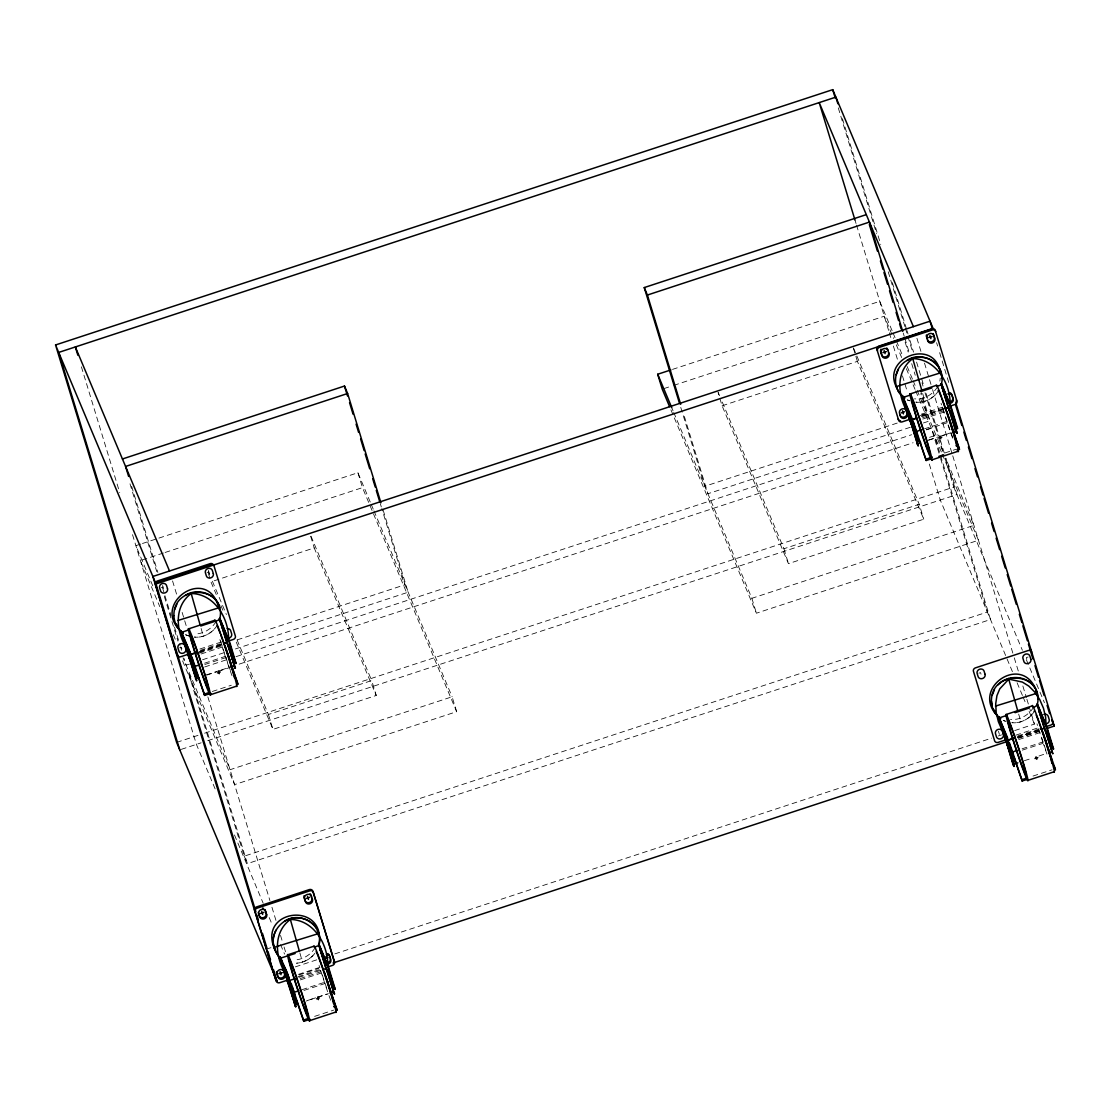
<?xml version="1.0" encoding="UTF-8"?>
<svg xmlns="http://www.w3.org/2000/svg" width="1111" height="1111" viewBox="0 0 1111 1111"><rect width="100%" height="100%" fill="white"/><g stroke="black" fill="none" stroke-linecap="round" stroke-linejoin="round"><path stroke-width="0.75" stroke-dasharray="5 3.75" d="M939.878 381.101L940.253 378.143M216.034 621.618C211.826 628.729 204.202 633.423 195.967 633.978M213.756 629.826C208.646 634.728 201.508 637.964 194.342 637.061C203.563 638.145 212.756 632.784 217.423 624.938M315.205 947.544C310.997 954.655 303.372 959.362 295.123 959.918M312.927 955.766L308.122 959.612L302.511 962.168L296.47 963.223C304.136 962.64 311.58 958.696 315.677 952.085M937.601 386.711C932.921 394.572 923.741 399.918 914.506 398.835M935.337 394.919C930.199 399.835 923.033 403.071 915.853 402.14C925.102 403.251 934.309 397.905 938.989 390.017M1033.563 707.235C1028.897 715.095 1019.717 720.442 1010.482 719.359M1031.3 715.442C1026.189 720.345 1019.037 723.58 1011.871 722.678C1020.509 723.65 1029.425 719.081 1034.049 711.776M140.805 544.043L135.875 545.668L153.915 588.566M142.458 543.501L157.262 538.641M158.901 538.099L357.923 472.73L370.616 502.922M672.502 369.394L879.745 301.317L892.439 331.509M163.442 553.014L140.417 560.569L159.79 606.648M165.095 552.473L362.464 487.632L456.649 711.679L234.602 784.616L181.829 659.087M663.878 388.614L672.099 385.92M673.752 385.378L884.287 316.218L893.633 338.466M161.303 587.566L163.039 586.997M207.104 572.526L208.84 571.957M722.094 405.793L857.4 361.353L923.755 519.198L788.449 563.652L722.094 405.793L718.053 392.544M236.268 642.13L272.959 729.385L376.24 695.458L314.219 547.917L210.937 581.845L216.27 594.538M179.649 647.81L181.385 647.241L181.857 648.796M199.869 649.018L221.297 641.991M200.397 650.268L220.172 643.769M921.436 414.111L942.864 407.07M199.716 651.421L220.395 644.63M199.786 651.574L222.047 644.255M199.411 652.296L222.436 644.727M237.24 639.867L405.015 584.747L381.809 508.574M897.23 423.069L704.791 486.285L680.071 405.14M920.255 415.5L926.838 413.334L920.783 393.461M921.963 415.361L943.378 408.32M199.355 653.171L221.561 645.88M922.88 416L943.558 409.209M921.352 416.667L943.614 409.348M201.188 653.962L221.811 647.199M922.505 417.75L943.128 410.973M922.755 419.055L944.961 411.764M189.398 664.086L186.106 665.156L184.093 658.531M202.549 659.753L223.936 652.726M235.449 648.949L408.154 592.219L382.434 507.769M910.242 427.291L707.929 493.742L683.709 414.264M923.394 422.972L929.976 420.805L921.394 392.655M204.563 663.198L225.186 656.42M204.813 664.517L227.019 657.212M924.546 428.804L946.753 421.513M926.38 429.61L946.989 422.833M204.716 666.947L226.144 659.906M236.032 656.657L911.603 434.734M926.435 429.86L931.379 428.249L939.448 454.732M206.215 674.946L219.395 670.613M221.047 670.072L229.283 667.378M239.171 664.128L913.089 442.747M929.574 437.331L934.518 435.706L940.059 453.927M206.868 675.057L216.631 671.849M218.228 671.433L229.644 667.572M928.435 440.137L938.198 436.929M939.823 436.401L951.21 432.665M928.657 440.178L936.615 437.567M942.975 435.484L950.933 432.873M212.284 691.486L231.324 685.237M944.961 452.927L956.057 449.288M176.621 742.384L198.022 735.357M204.605 733.191L953.793 487.09L1022.384 650.282M237.074 639.922L268.418 714.484L371.699 680.557L376.24 695.458M722.247 402.057L783.908 548.737L919.214 504.297L923.755 519.198M181.274 749.356L201.16 742.815M207.743 740.662L956.932 494.562L945.836 458.121M456.649 711.679L452.108 696.778L230.06 769.715L182.968 657.698M673.724 412.389L751.869 598.301L973.93 525.364L945.864 458.621M670.919 409.82L756.41 613.203L978.458 540.265L942.392 454.455M940.573 455.579L990.512 619.521L247.378 863.636L191.384 679.821L188.245 672.349L244.239 856.164L987.36 612.05L939.948 456.399M978.833 673.197L980.569 672.627L981.041 674.169M1028.106 657.004L1026.37 657.573L1026.842 659.129M266.404 949.155L270.945 947.669M295.332 966.876L316.732 959.835M334.842 953.891L991.651 738.135M998.247 735.968L1001.539 734.885M1014.704 730.566L1034.452 724.08L1029.911 709.165M1015.76 735.176L1038.827 727.608M1017.926 735.885L1039.354 728.844M1017.259 737.051L1039.521 729.733M1017.315 737.19L1037.993 730.399M298.484 974.333L319.885 967.306M1018.023 737.968L1039.424 730.941M1018.481 738.273L1039.091 731.496M299.04 974.958L318.815 968.459M1018.731 739.579L1040.924 732.288M297.915 976.736L320.982 969.167M298.887 977.361L321.218 970.181M300.109 978.583L320.732 971.806M300.359 979.902L320.968 973.125M1022.092 748.814L1042.715 742.037M1022.342 750.133L1042.965 743.356M302.136 989.651L324.343 982.36M303.97 990.443L324.593 983.666M1024.398 760.674L1032.577 758.091M1038.952 756.008L1047.187 753.189M307.65 1000.442L315.788 997.775L306.261 1001.025M317.427 997.234L327.189 994.026M317.399 997.359L328.523 993.706M1032.994 776.061L1052.034 769.812M314.621 1016.371L333.661 1010.121M910.076 400.904L907.256 399.904L910.02 400.89M185.69 634.812L189.912 636.311M185.634 634.784L189.856 636.297M893.105 333.092L895.772 339.452M896.438 341.035L902.451 355.339M907.131 366.463L912.478 379.17M913.145 380.767L916.478 388.711M917.144 390.294L943.197 452.274M896.313 344.827L901.646 357.534M906.326 368.658L915.006 389.308M915.672 390.905L941.725 452.871M1026.397 659.809L1044.437 702.707M1012.413 671.641L940.281 500.033L928.671 461.94M1017.093 682.765L1022.439 695.472M1023.106 697.055L1026.439 705.013M1029.119 711.359L1034.452 724.08M853.526 348.049L856.206 354.423M856.873 356.02L919.214 504.297M718.22 392.489L719.567 395.669M671.724 407.626L673.058 410.806M371.282 504.505L373.282 509.269M373.963 510.866L452.108 696.778M311.011 536.182L371.699 680.557M208.396 571.707L209.729 574.873M212.395 581.22L226.394 614.536M220.936 605.648L222.936 610.397M173.274 634.659L175.955 641.005M244.239 856.164L247.378 863.636M215.117 788.879L196.411 744.384L132.348 534.072M234.477 834.958L263.196 903.285M269.209 917.575L272.556 925.519M280.569 944.6L284.583 954.127M936.601 342.702L937.615 346.021M939.628 352.645L948.711 382.448M916.922 338.244L920.963 351.493M924.491 363.075L929.032 377.99M929.532 379.643L932.06 387.92M932.56 389.572L952.238 454.163M952.738 455.816L1013.774 656.184M1014.274 657.837L1018.815 672.738M1022.856 685.987L1026.383 697.583M1026.883 699.236L1029.411 707.513M842.416 118.655L880.759 244.517M892.355 282.597L906.493 328.967M906.993 330.62L908.006 333.925M910.02 340.549L913.548 352.145M916.575 362.089L924.144 386.92M926.157 393.544L939.781 438.262M940.281 439.914L945.322 456.468M838.277 107.878L876.607 233.727M888.217 271.82L904.854 326.467M905.368 328.12L907.381 334.744M907.881 336.397L912.423 351.298M922.005 382.767L923.019 386.072M925.032 392.697L938.156 435.762M938.656 437.415L943.197 452.316M945.211 458.94L953.793 487.09M903.243 333.036L904.243 336.355M904.757 338.008L909.298 352.909M905.146 342.132L908.173 352.062M911.7 363.658L915.228 375.254M855.026 220.172L856.039 223.492M856.539 225.144L888.828 331.12M889.328 332.772L891.341 339.397M893.369 346.021L897.91 360.936M902.438 375.837L907.493 392.391M998.456 731.302L999.4 734.413M853.359 348.104L855.373 354.728M855.887 356.381L857.4 361.353M783.908 548.737L788.449 563.652M751.869 598.301L756.41 613.203M380.295 503.616L381.309 506.922M357.923 472.73L362.464 487.632M310.677 536.321L314.219 547.917M268.418 714.484L272.959 729.385M208.368 570.401L209.312 573.512M208.41 573.568L209.923 578.539M172.552 580.942L176.593 594.191M182.135 612.411L186.176 625.66M207.868 696.889L269.931 900.618M271.945 907.243L276.486 922.158M280.527 935.406L282.541 942.031M284.055 946.989L286.069 953.585M162.567 585.455L163.511 588.552M131.626 486.312L157.859 572.429M162.4 587.33L164.414 593.954M164.914 595.607L170.969 615.48M174.496 627.076L180.051 645.283M180.551 646.949L181.565 650.254M130.001 483.813L156.734 571.582M164.303 596.426L177.927 641.13M81.395 366.824L119.738 492.673M1018.676 714.109L1020.884 721.858M922.699 393.572L924.907 401.335M299.859 952.863L302.511 962.168M201.133 628.479L203.341 636.242M1045.895 750.244A29.164 1.222 71.8 0 1 1043.521 743.315M1043.048 741.884A29.164 1.222 71.8 0 1 1040.674 734.649M1046.965 754.133A35.094 1.472 71.8 0 1 1043.562 744.231M1043.076 742.759A35.094 1.472 71.8 0 1 1041.09 736.76M1040.146 733.802A35.094 1.472 71.8 0 1 1037.021 723.858M326.578 987.846A29.164 1.222 71.8 0 1 322.301 974.958M330.675 1000.275A35.094 1.472 71.8 0 1 328.592 994.442M327.648 991.734A35.094 1.472 71.8 0 1 319.065 965.515M230.38 670.308A29.164 1.222 71.8 0 1 223.144 649.018M222.061 645.63A29.164 1.222 71.8 0 1 220.547 640.755M232.005 675.669A35.094 1.472 71.8 0 1 229.963 670.03M228.963 667.183A35.094 1.472 71.8 0 1 219.895 639.575M952.905 437.998A29.164 1.222 71.8 0 1 950.377 431.012M949.919 429.721A29.164 1.222 71.8 0 1 947.544 422.791M947.072 421.361A29.164 1.222 71.8 0 1 944.711 414.111M944.156 412.417A29.164 1.222 71.8 0 1 942.114 405.848M952.571 438.04A35.094 1.472 71.8 0 1 947.6 423.708M947.1 422.236A35.094 1.472 71.8 0 1 944.642 414.736M944.169 413.278A35.094 1.472 71.8 0 1 941.059 403.335M1006.038 721.428L1003.219 720.428L1005.983 721.414"/><path stroke-width="1.5" d="M173.871 615.661C173.455 582.706 227.658 585.636 219.7 619.327L219.853 618.563L228.588 640.45C229.269 618.883 214.881 593.968 191.273 593.496C172.219 607.245 176.316 635.7 189.509 652.143M318.579 944.642L318.871 945.267C326.898 900.396 256.544 908.909 274.861 949.502M318.871 945.267C324.759 926.074 300.512 910.09 284.541 921.297C277.653 925.699 273.139 933.365 273.042 941.572C274.611 955.182 286.235 964.806 288.86 978.485L296.206 1002.205L287.305 981.166L280.375 957.057M896.188 374.824C894.063 383.378 897.16 393.363 904.785 398.182L898.66 391.989L896.285 386.6L941.184 372.657C935.365 350.479 900.743 353.159 896.188 374.824L898.466 369.213M906.923 360.464C922.894 349.243 947.155 365.227 941.267 384.42L941.378 383.531L950.891 406.293L957.668 428.54L949.225 409.765M991.415 701.277C990.984 668.322 1045.201 671.252 1037.243 704.943L1037.382 704.18L1046.118 726.066L1045.632 717.192L1043.451 708.179L1039.757 699.611L1034.772 692.084L1028.842 686.112L1022.37 682.085L1008.802 679.113L999.775 688.834L996.928 695.653L995.706 703.777L996.192 712.651L998.372 721.664L1002.066 730.233L1007.219 738.176L1014.579 761.896L1005.677 740.843L998.331 717.012L994.609 712.47L992.248 707.11L991.415 701.277L992.248 707.11M219.367 618.591L228.88 641.339L235.657 663.586L226.755 642.547L219.367 618.591L222.894 629.326M1032.591 706.929C1035.827 708.387 1037.799 702.707 1037.188 705.124L1052.589 753.716M276.07 930.06C271.126 938.781 272.584 950.46 280 957.363M174.621 609.731L176.899 604.12M992.151 695.347L994.442 689.75M196.425 680.779L181.232 631.242C176.455 628.007 174.191 621.438 173.871 615.647M910.062 419.889L919.047 441.22L912.27 418.972L902.799 396.335L917.992 445.872M998.095 684.848C1007.913 674.252 1027.147 675.141 1034.799 687.82M185.37 595.371C197.411 587.497 215.756 593.302 219.617 607.564L177.913 620.494M284.527 921.311C294.859 914.797 309.872 917.492 316.399 928.088M55.55 344.965L832.722 89.658L933.184 328.648L156.012 583.942L55.55 344.965L176.621 742.384L277.07 981.36A2.93 2.597 -22.8 0 1 275.722 979.874L152.874 576.47L930.046 321.176L932.06 327.801M122.432 458.982L344.479 386.045L347.618 393.502L380.92 502.797M679.557 403.487L644.255 287.568L866.302 214.631M347.618 393.502L125.571 466.453L128.598 476.383M644.255 287.568L647.394 295.04L869.441 222.089L902.729 331.384M669.586 406.64L662.239 389.156L657.698 374.254L670.85 369.935M882.87 352.659L886.342 351.52M928.671 337.619L932.143 336.48M188.37 628.937L214.729 620.285A35.094 1.472 71.8 0 1 227.241 652.949A35.094 1.472 71.8 0 1 236.351 686.14M181.649 632.284L189.606 629.673M200.744 626.007L219.825 619.744M902.771 396.224L909.715 420.319L918.603 441.373L911.825 419.111L902.354 396.488M909.937 394.03L936.295 385.378A35.094 1.472 71.8 0 1 949.947 421.541A35.094 1.472 71.8 0 1 957.015 449.469M940.934 383.684L950.447 406.432L957.224 428.679L948.322 407.64L940.934 383.684L944.461 394.405M903.215 397.377L911.173 394.766M920.713 391.627L931.851 387.961M936.629 386.406L941.392 384.837M901.215 412.903L904.687 411.764M189.689 652.56L197.036 676.28L188.148 655.226L180.76 631.27L190.703 653.879L197.48 676.127L190.092 658.67M188.856 654.06L180.621 656.768A2.93 2.597 -22.8 0 1 177.08 655.184L155.373 584.4A2.93 2.597 -22.8 0 1 157.387 580.997L210.132 563.68A2.93 2.597 -22.8 0 1 212.909 564.124M228.408 641.061L233.352 639.436A2.93 2.597 -22.8 0 0 235.365 636.048L214.187 566.499A2.93 2.597 -22.8 0 0 210.646 564.916L157.915 582.247A2.93 2.597 -22.8 0 0 155.901 585.636M196.536 652.476L190.175 654.56L196.605 652.615M223.575 643.588L226.755 642.547M188.203 655.379L196.869 680.64M223.63 643.727L227.269 642.547L226.227 639.228L227.199 642.394M910.423 419.153L902.188 421.861A2.93 2.597 -22.8 0 1 898.646 420.277L876.94 349.493A2.93 2.597 -22.8 0 1 878.954 346.09L931.698 328.773A2.93 2.597 -22.8 0 1 935.226 330.342L956.932 401.14A2.93 2.597 -22.8 0 1 954.918 404.529L949.974 406.154M911.742 419.652L916.519 418.083M945.142 408.681L948.766 407.487L957.057 433.04L955.696 431.304L941.336 384.684M909.77 420.472L903.16 397.224M911.798 419.791L916.575 418.236M945.197 408.82L948.391 407.779M228.713 645.991L235.046 668.1L228.713 645.991L231.588 652.837M191.939 657.281L195.05 666.322L199.799 664.767M913.506 422.374L916.617 431.415L921.366 429.846M235.324 662.906L236.101 663.448L230.088 643.352L219.811 618.438M195.467 678.793L199.147 677.696M230.949 667.253L234.532 665.961L235.49 667.947M217.478 672.905L220.256 671.988M917.033 443.886L920.297 442.817M952.835 432.123L956.099 431.054M910.215 420.319L917.533 443.844L920.713 442.789M952.516 432.346L955.696 431.304M939.045 437.984L941.822 437.081M210.951 693.32L204.605 695.403L204.355 694.097L209.118 692.528M930.935 458.94L926.171 460.496L925.921 459.176L932.268 457.093M210.437 694.736L236.81 686.07M938.864 456.329L943.614 454.76M932.004 459.829L958.376 451.163M260.474 913.506L263.932 912.367M306.261 898.466L309.733 897.313M1007.052 737.76L998.733 716.748M1005.899 714.567L1032.272 705.902A35.094 1.472 71.8 0 1 1044.784 738.565A35.094 1.472 71.8 0 1 1053.881 771.756M999.192 717.9L1007.149 715.29M1015.093 712.679L1029.411 707.971M287.527 954.877L313.899 946.211A35.094 1.472 71.8 0 1 326.412 978.888A35.094 1.472 71.8 0 1 335.508 1012.065M295.137 953.516L280.764 958.071L287.318 979.513M314.219 947.239L318.926 945.53L334.217 994.026M278.819 973.736L282.291 972.597M328.078 957.557L326.356 958.126L325.884 956.571M1007.219 738.176L1014.898 760.632L1015.023 761.743L1007.191 744.439L1013.968 766.409L1007.635 744.287M1006.385 739.676L998.15 742.384A2.93 2.597 -22.8 0 1 994.623 740.815L973.43 671.266A2.93 2.597 -22.8 0 1 975.458 667.864L1028.189 650.546A2.93 2.597 -22.8 0 1 1031.716 652.115M1045.937 726.677L1050.881 725.052A2.93 2.597 -22.8 0 0 1052.909 721.664M1007.719 740.176L1014.079 738.093M1041.118 729.205L1044.298 728.163L1053.186 749.203L1046.409 726.955L1036.91 704.207M1005.733 740.995L999.136 717.762M1007.774 740.329L1014.135 738.232M1041.174 729.358L1044.743 728.024M333.064 962.973L1006.497 741.759M1047.659 728.233L1054.256 726.066L955.891 403.168M288.86 978.485L296.72 1001.914L289.832 985.971M1045.187 730.302L1049.131 738.454M286.374 980.527L279.778 982.693A2.93 2.597 -22.8 0 1 276.25 981.124L255.058 911.575A2.93 2.597 -22.8 0 1 257.085 908.173L309.816 890.855A2.93 2.597 -22.8 0 1 313.358 892.425L334.536 961.973A2.93 2.597 -22.8 0 1 332.522 965.376L327.578 967.001M287.374 981.305L295.595 1006.719L287.666 980.721L289.263 984.61L295.595 1006.719M289.346 980.499L295.762 978.541M322.745 969.514L326.426 968.473M1017.343 750.383L1012.579 751.939L1012.829 753.258M291.11 983.221L294.207 992.248L298.97 990.693M1051.548 745.425L1053.631 749.064L1046.854 726.816L1037.355 704.068M1007.663 738.023L998.775 716.873L1013.01 764.41L1017.884 762.813M1048.492 752.869L1052.061 751.578L1053.034 753.577M1035.008 758.521L1037.785 757.605M319.815 948.669L325.926 968.473L335.272 989.373L328.481 967.125L318.982 944.378L327.745 966.376C328.425 944.808 314.052 919.894 290.429 919.422C271.39 933.184 275.472 961.626 288.679 978.069M294.637 1004.719L297.887 1003.65M330.439 992.956L333.703 991.887L334.661 993.887M295.123 1004.677L298.303 1003.636M330.12 993.178L333.3 992.137M316.649 998.831L319.412 997.914M1026.897 779.464L1022.148 781.019L1021.898 779.714L1026.647 778.144M1027.967 780.353L1054.339 771.687M310.122 1019.245L303.775 1021.342L303.525 1020.023L308.289 1018.454M309.608 1020.662L335.966 1011.996M995.456 706.11L1037.146 693.181C1024.05 649.532 965.598 690.542 1000.789 718.734L998.331 717.012M273.875 947.419L318.788 933.504M183.259 633.117C147.763 605.578 206.938 563.666 218.631 607.148M180.787 631.395L183.218 633.089M993.234 709.193L995.109 711.471M175.705 623.577L177.566 625.84M911.076 417.236C897.882 400.793 893.786 372.338 912.839 358.589C936.448 359.061 950.835 383.975 950.155 405.543L941.378 383.531M334.48 988.832L334.828 989.526L328.051 967.264L318.538 944.517M917.533 443.844L918.436 445.733M1014.412 766.257L1006.177 740.843M1013.01 764.41L1013.968 766.409M235.046 668.1L219.77 619.591M897.271 388.669C879.412 358.339 934.379 336.897 940.198 372.241M913.395 326.648L819.21 102.601L855.026 220.172M1051.742 720.095L1054.256 726.066M1049.701 739.815L1051.992 745.273M657.698 374.254L671.724 407.626M232.171 654.198L235.768 662.753M169.525 570.998L75.34 346.951L77.867 355.242M334.925 988.693L326.37 968.334L333.703 991.887M181.232 631.242L190.134 652.407M189.606 657.531L188.495 654.796M289.304 978.333L280.403 957.182L287.18 979.152M946.822 411.431L949.919 420.472A46.065 1.93 71.8 0 0 959.237 448.247L959.487 449.552A45.565 1.903 71.8 0 1 953.266 431.304M948.613 417.264L950.169 421.791A45.565 1.903 71.8 0 0 952.474 428.915M1042.785 731.968L1045.882 740.995A46.065 1.93 71.8 0 0 1055.2 768.77L1055.45 770.09M1045.104 739.301L1046.131 742.315A45.565 1.903 71.8 0 0 1046.895 744.676M1009.482 742.898L1012.579 751.939A46.065 1.93 71.8 0 0 1021.898 779.714M225.255 646.338L228.352 655.379A46.065 1.93 71.8 0 0 237.671 683.154L237.921 684.459A45.565 1.903 71.8 0 1 228.602 656.698L227.047 652.171M324.412 972.278L327.523 981.319A46.065 1.93 71.8 0 0 336.827 1009.08L337.077 1010.399A45.565 1.903 71.8 0 1 327.773 982.624L326.217 978.111M292.387 987.54L293.943 992.067M1038.813 710.04L1040.424 714.942M319.899 948.711L322.051 955.252M1045.229 729.594L1052.061 751.578M227.686 643.963L234.532 665.961M957.057 433.04L950.28 411.084L956.613 433.193M1038.688 709.971L1044.201 727.886M289.749 986.179L296.04 1006.566M955.766 405.626L961.82 425.499M963.848 432.123L966.362 440.4M968.389 447.025L971.917 458.621M974.944 468.55L977.458 476.841M980.485 486.771L983.013 495.048M984.027 498.367L988.554 513.268M991.581 523.198L994.109 531.489M996.123 538.113L999.664 549.695M1001.678 556.319L1005.205 567.915M1007.219 574.54L1010.76 586.122M1011.76 589.441L1016.301 604.342M1019.329 614.286L1021.856 622.563M1022.856 625.868L1027.397 640.769M1028.411 644.088L1032.952 658.99M1034.966 665.614L1038.493 677.21M1039.507 680.515L1044.048 695.417M1047.076 705.36L1049.603 713.637M929.935 335.494L930.879 338.605M940.059 436.29L940.809 438.776M837.888 103.754L835.861 97.129L58.689 352.423L179.76 749.856M832.722 89.658L835.25 97.949M1036.021 756.813L1036.785 759.299M869.33 224.561L877.398 251.058M880.426 260.988L882.953 269.279M883.953 272.584L887.495 284.18M889.508 290.804L893.036 302.386M896.063 312.33L898.591 320.607M899.591 323.912L901.104 328.884M884.134 350.548L885.078 353.645M902.479 410.778L903.424 413.875M647.394 295.04L680.682 404.321M344.479 386.045L347.507 395.974M349.534 402.599L353.062 414.195M356.089 424.124L358.603 432.401M360.631 439.026L364.158 450.622M365.172 453.927L369.699 468.828M372.727 478.772L375.254 487.049M376.268 490.368L379.795 501.95M310.997 895.202L312.469 899.549A3.652 3.236 -22.8 0 1 309.941 903.798A3.652 3.236 -22.8 0 1 305.525 901.826L304.581 898.716A3.652 3.236 -22.8 0 1 307.108 894.48A3.652 3.236 -22.8 0 1 311.524 896.438M307.525 896.341L308.469 899.438M218.492 671.197L219.242 673.683M317.649 997.136L318.413 999.622M181.593 632.131L188.148 653.587M261.724 911.381L262.682 914.492M280.083 971.611L281.027 974.722M258.266 912.52L259.21 915.631A3.652 3.236 -22.8 0 0 263.626 917.589A3.652 3.236 -22.8 0 0 266.14 913.353L265.196 910.242A3.652 3.236 -22.8 0 0 264.835 909.478M156.012 583.942L255.891 911.812M256.891 915.131L258.405 920.102M262.446 933.351L266.987 948.252M268.001 951.558L270.515 959.835M273.542 969.778L277.07 981.36M1008.524 678.432L1017.787 710.998M912.548 357.909L921.824 390.475M290.152 918.755L299.414 951.308M190.981 592.816L200.258 625.382M1045.882 740.995L1046.131 742.315M949.919 420.472L950.169 421.791M327.523 981.319L327.773 982.624M228.352 655.379L228.602 656.698M1037.146 693.181L1037.993 699.027M1035.744 689.848L1036.382 694.236M941.17 372.629L942.017 378.49M317.385 930.157L317.802 933.087M1044.798 723.872A3.652 3.236 -22.8 0 0 1049.187 719.47L1048.242 716.359A3.652 3.236 -22.8 0 0 1043.826 714.401M1030.452 649.754A2.93 2.597 -22.8 0 1 1031.202 650.865M1052.381 720.414A2.93 2.597 -22.8 0 1 1052.464 721.442M1034.133 711.457A29.164 1.222 71.8 0 1 1034.508 711.387M1036.188 715.067A29.164 1.222 71.8 0 1 1050.242 756.994M1050.603 758.257A29.164 1.222 71.8 0 1 1051.964 763.41M1022.148 781.019A45.565 1.903 71.8 0 1 1014.357 757.994M1054.7 767.951A45.565 1.903 71.8 0 1 1053.936 765.757M1052.381 761.243A45.565 1.903 71.8 0 1 1051.603 758.924M1050.812 756.577A45.565 1.903 71.8 0 1 1047.659 747.064M254.544 910.326A2.93 2.597 -22.8 0 1 256.558 906.937L309.302 889.605A2.93 2.597 -22.8 0 1 312.83 891.175L334.008 960.723A2.93 2.597 -22.8 0 1 333.897 962.432M327.356 964.209A3.652 3.236 -22.8 0 0 330.814 959.779L329.342 955.432A3.652 3.236 -22.8 0 0 327.662 953.571M330.286 958.543A3.652 3.236 -22.8 0 1 326.842 962.973M326.384 954.516A3.652 3.236 -22.8 0 1 329.87 956.682M276.486 971.917A3.652 3.236 -22.8 0 0 276.611 972.75L277.556 975.861A3.652 3.236 -22.8 0 0 281.972 977.833A3.652 3.236 -22.8 0 0 284.499 973.583L283.555 970.472A3.652 3.236 -22.8 0 0 282.611 969.07M311.941 898.299A3.652 3.236 -22.8 0 1 309.413 902.549A3.652 3.236 -22.8 0 1 305.011 900.577L304.053 897.48A3.652 3.236 -22.8 0 1 304.053 895.772M310.066 893.799A3.652 3.236 -22.8 0 1 310.636 894.438M262.64 908.118A3.652 3.236 -22.8 0 1 263.515 908.381M316.149 951.71A29.164 1.222 71.8 0 1 324.718 974.583M325.204 976.013A29.164 1.222 71.8 0 1 333.592 1003.719M334.105 1006.455A29.164 1.222 71.8 0 1 333.731 1006.51M303.775 1021.342A45.565 1.903 71.8 0 1 296.762 1000.692M295.22 995.928A45.565 1.903 71.8 0 1 294.457 993.567M303.525 1020.023A46.065 1.93 71.8 0 1 294.207 992.248M177.913 655.434A2.93 2.597 -22.8 0 1 176.566 653.948M228.199 638.283A3.652 3.236 -22.8 0 0 231.644 633.853L230.699 630.742A3.652 3.236 -22.8 0 0 227.213 628.59M216.978 625.771A29.164 1.222 71.8 0 1 220.2 633.451M220.672 634.7A29.164 1.222 71.8 0 1 234.435 677.779M204.605 695.403A45.565 1.903 71.8 0 1 198.383 677.154M197.605 674.766A45.565 1.903 71.8 0 1 196.828 672.377M204.355 694.097A46.065 1.93 71.8 0 1 195.05 666.322M877.468 350.729A2.93 2.597 -22.8 0 1 879.481 347.34L932.212 330.009A2.93 2.597 -22.8 0 1 935.754 331.592M900.535 420.777A2.93 2.597 -22.8 0 1 898.132 419.041M949.766 403.376A3.652 3.236 -22.8 0 0 953.21 398.946L952.266 395.835A3.652 3.236 -22.8 0 0 947.85 393.877M949.238 402.126A3.652 3.236 -22.8 0 0 952.696 397.696L951.752 394.599A3.652 3.236 -22.8 0 0 951.377 393.836M950.058 392.738A3.652 3.236 -22.8 0 1 950.808 393.197M906.895 412.736A3.652 3.236 -22.8 0 1 904.368 416.986A3.652 3.236 -22.8 0 1 899.952 415.028M906.479 410.876A3.652 3.236 -22.8 0 0 902.063 408.917A3.652 3.236 -22.8 0 0 899.535 413.167L900.479 416.264A3.652 3.236 -22.8 0 0 904.896 418.236A3.652 3.236 -22.8 0 0 907.423 413.986L905.951 409.64A3.652 3.236 -22.8 0 0 905.007 408.237M927.407 339.744A3.652 3.236 -22.8 0 0 931.823 341.702A3.652 3.236 -22.8 0 0 934.337 337.466L933.393 334.355A3.652 3.236 -22.8 0 0 933.032 333.592M926.977 337.883A3.652 3.236 -22.8 0 1 929.504 333.633A3.652 3.236 -22.8 0 1 933.92 335.605L934.865 338.702A3.652 3.236 -22.8 0 1 932.337 342.952A3.652 3.236 -22.8 0 1 927.921 340.994L926.463 336.633A3.652 3.236 -22.8 0 1 926.449 334.939M888.12 350.645A3.652 3.236 -22.8 0 0 883.703 348.687A3.652 3.236 -22.8 0 0 881.19 352.923L882.134 356.034A3.652 3.236 -22.8 0 0 886.55 357.992A3.652 3.236 -22.8 0 0 889.064 353.756L887.606 349.409A3.652 3.236 -22.8 0 0 886.661 348.007M881.009 349.16A3.652 3.236 -22.8 0 0 880.662 351.687L881.606 354.784A3.652 3.236 -22.8 0 0 886.022 356.756A3.652 3.236 -22.8 0 0 888.55 352.506M956.418 399.891A2.93 2.597 -22.8 0 1 955.932 402.224M938.156 390.919A29.164 1.222 71.8 0 1 941.225 397.085M941.767 398.543A29.164 1.222 71.8 0 1 954.627 437.734M955.043 439.206A29.164 1.222 71.8 0 1 955.738 441.803M956.002 442.872A29.164 1.222 71.8 0 1 956.127 445.664M926.171 460.496A45.565 1.903 71.8 0 1 919.172 439.859M925.921 459.176A46.065 1.93 71.8 0 1 916.617 431.415M1030.841 659.24L1029.897 656.129A3.652 3.236 -22.8 0 0 1025.481 654.171A3.652 3.236 -22.8 0 0 1022.953 658.406L1023.898 661.517A3.652 3.236 -22.8 0 0 1028.314 663.475A3.652 3.236 -22.8 0 0 1030.841 659.24M985.04 674.28L984.096 671.169A3.652 3.236 -22.8 0 0 979.68 669.211A3.652 3.236 -22.8 0 0 977.152 673.46L978.097 676.557A3.652 3.236 -22.8 0 0 982.513 678.529A3.652 3.236 -22.8 0 0 985.04 674.28M1003.386 734.51L1002.441 731.413A3.652 3.236 -22.8 0 0 998.025 729.441A3.652 3.236 -22.8 0 0 995.498 733.691L996.442 736.787A3.652 3.236 -22.8 0 0 1000.858 738.759A3.652 3.236 -22.8 0 0 1003.386 734.51M213.298 573.623L212.354 570.512A3.652 3.236 -22.8 0 0 207.938 568.54A3.652 3.236 -22.8 0 0 205.41 572.79L206.354 575.901A3.652 3.236 -22.8 0 0 210.771 577.859A3.652 3.236 -22.8 0 0 213.298 573.623M167.497 588.663L166.553 585.553A3.652 3.236 -22.8 0 0 162.137 583.594A3.652 3.236 -22.8 0 0 159.623 587.83L160.567 590.941A3.652 3.236 -22.8 0 0 164.983 592.899A3.652 3.236 -22.8 0 0 167.497 588.663M185.856 648.893L184.912 645.797A3.652 3.236 -22.8 0 0 180.496 643.824A3.652 3.236 -22.8 0 0 177.968 648.074L178.913 651.171A3.652 3.236 -22.8 0 0 183.329 653.143A3.652 3.236 -22.8 0 0 185.856 648.893M266.668 914.589L265.723 911.492A3.652 3.236 -22.8 0 0 261.307 909.52A3.652 3.236 -22.8 0 0 258.78 913.77L259.724 916.867A3.652 3.236 -22.8 0 0 264.14 918.839A3.652 3.236 -22.8 0 0 266.668 914.589M285.013 974.819L284.069 971.722A3.652 3.236 -22.8 0 0 279.653 969.75A3.652 3.236 -22.8 0 0 277.139 974L278.083 977.111A3.652 3.236 -22.8 0 0 282.5 979.069A3.652 3.236 -22.8 0 0 285.013 974.819M1008.913 726.65A35.094 1.472 71.8 0 0 1027.508 780.422A35.094 1.472 71.8 0 0 1014.385 735.301A35.094 1.472 71.8 0 0 1008.913 726.65M1010.26 730.163A29.164 1.222 71.8 0 0 1025.731 774.853A29.164 1.222 71.8 0 0 1014.815 737.357A29.164 1.222 71.8 0 0 1010.26 730.163M290.54 966.959A35.094 1.472 71.8 0 0 309.15 1020.731A35.094 1.472 71.8 0 0 296.026 975.611A35.094 1.472 71.8 0 0 290.54 966.959M291.887 970.472A29.164 1.222 71.8 0 0 307.358 1015.162A29.164 1.222 71.8 0 0 296.456 977.666A29.164 1.222 71.8 0 0 291.887 970.472M191.37 641.033A35.094 1.472 71.8 0 0 209.979 694.806A35.094 1.472 71.8 0 0 196.855 649.685A35.094 1.472 71.8 0 0 191.37 641.033M192.731 644.547A29.164 1.222 71.8 0 0 208.188 689.237A29.164 1.222 71.8 0 0 197.286 651.726A29.164 1.222 71.8 0 0 192.731 644.547M912.936 406.126A35.094 1.472 71.8 0 0 931.546 459.898A35.094 1.472 71.8 0 0 918.422 414.778A35.094 1.472 71.8 0 0 912.936 406.126M914.297 409.64A29.164 1.222 71.8 0 0 929.754 454.33A29.164 1.222 71.8 0 0 918.853 416.819A29.164 1.222 71.8 0 0 914.297 409.64"/></g></svg>
